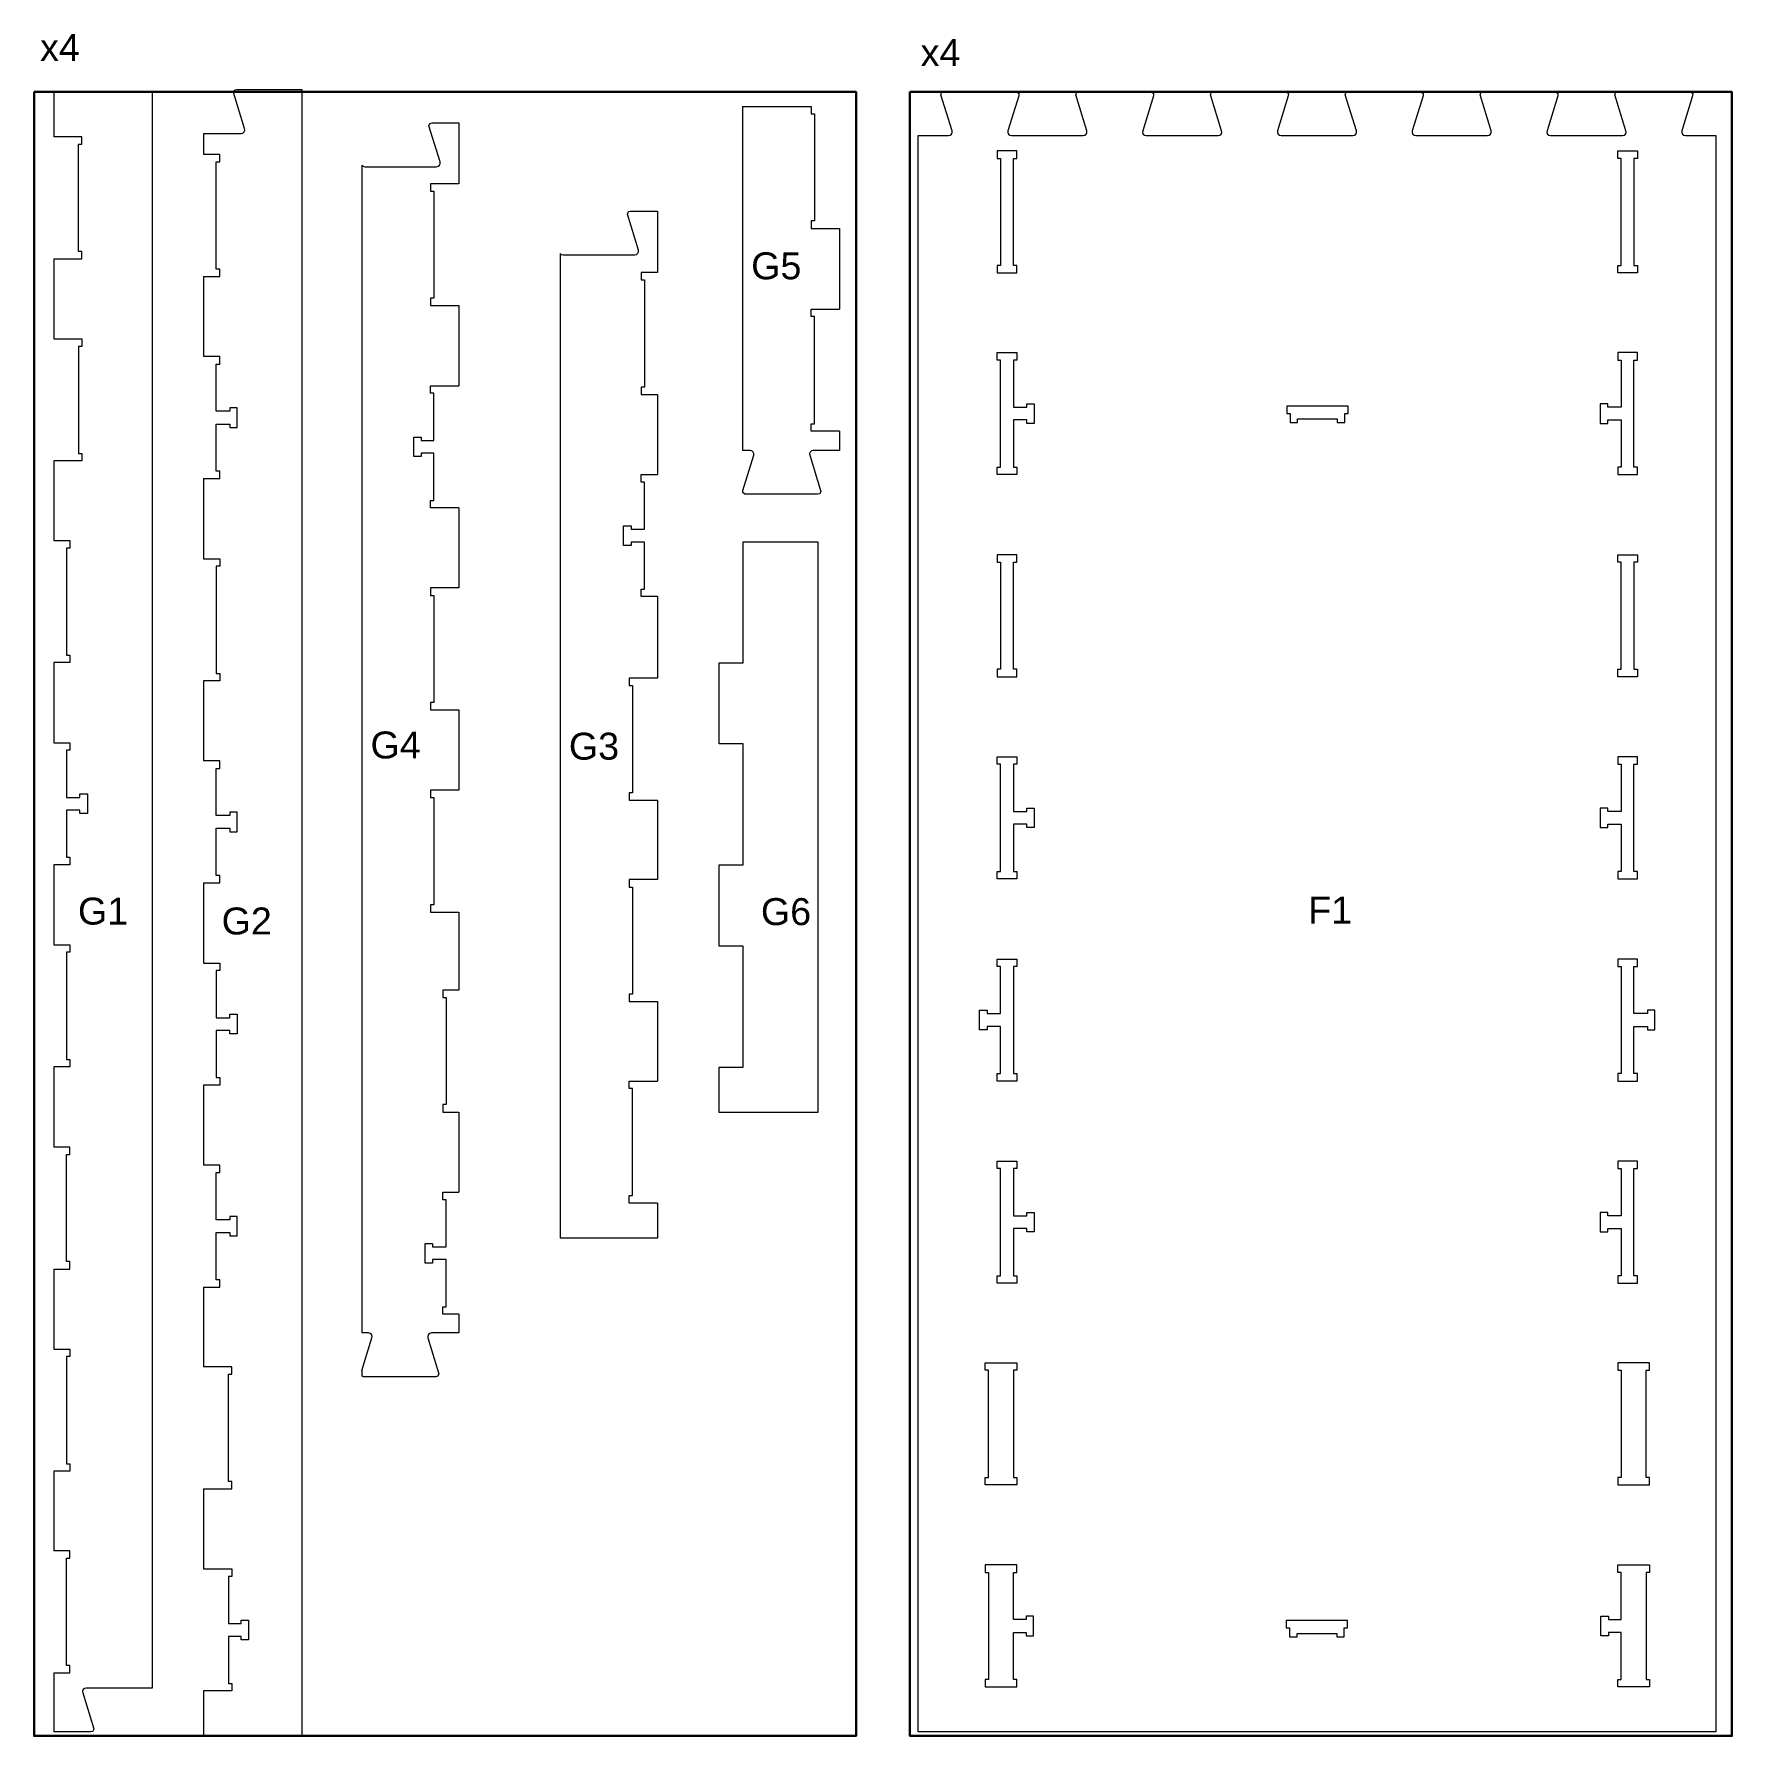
# Model space of a CAD drawing. Header units: millimetres. Extents: x 47343 to 66013, y -73719 to -63321.
# Drawn here: x 63494 to 66013, y -68482 to -65956 of the extents above; entities that cross this region are included whole.
import ezdxf

# ---------------------------------------------------------------- set-up
doc = ezdxf.new("R2010")
doc.units = ezdxf.units.MM
doc.header["$MEASUREMENT"] = 0
doc.layers.add('PLY BOARDS', color=1, linetype='CONTINUOUS', lineweight=30)
doc.layers.add('SHEETS', color=7, linetype='CONTINUOUS', lineweight=5)

msp = doc.modelspace()

# ---------------------------------------------------------------- linework, layer by layer
at = {"layer": 'PLY BOARDS'}
for points in [[(63493.8, -66042.2), (64713.8, -66042.2), (64713.8, -68482.2), (63493.8, -68482.2)], [(64793.5, -66042.2), (66013.5, -66042.2), (66013.5, -68482.2), (64793.5, -68482.2)]]:
    msp.add_lwpolyline(points, close=True, dxfattribs=at)
at = {"layer": 'SHEETS'}
for p, q in [((63523, -66042.2), (63523, -66108.9)), ((63669, -66042.2), (63669, -68411.2)), ((63789.9, -66043.4), (63791.5, -66039.7)), ((63806.3, -66096.8), (63789.9, -66043.4)), ((63791.5, -66039.7), (63794.6, -66038.9)), ((63794.6, -66038.9), (63891.3, -66038.9)), ((63891.3, -66038.9), (63891.3, -68482.2)), ((64545.2, -66063.8), (64647.2, -66063.8)), ((64545.2, -66063.8), (64545.2, -66574.5)), ((63805.5, -66101.7), (63806.5, -66099.4)), ((63806.5, -66099.4), (63806.3, -66096.8)), ((64079.9, -66092.8), (64081.4, -66089.1)), ((64096.3, -66146.2), (64079.9, -66092.8)), ((64081.4, -66089.1), (64084.6, -66088.3)), ((64084.6, -66088.3), (64124.3, -66088.3)), ((64124.3, -66088.3), (64124.3, -66178.5)), ((63745.3, -66103.9), (63801.1, -66103.9)), ((63745.3, -66103.9), (63745.3, -66135.2)), ((63801.1, -66103.9), (63803.5, -66103.3)), ((63803.5, -66103.3), (63805.5, -66101.7)), ((64095.5, -66151.1), (64096.5, -66148.8)), ((64096.5, -66148.8), (64096.3, -66146.2)), ((63980.3, -66151.2), (63982.1, -66152.7)), ((63980.3, -66151.2), (63980.3, -67884.1)), ((63982.1, -66152.7), (63984.6, -66153.3)), ((63984.6, -66153.3), (64091.1, -66153.3)), ((64091.1, -66153.3), (64093.5, -66152.7)), ((64093.5, -66152.7), (64095.5, -66151.1)), ((64418.8, -66219.1), (64418.8, -66310.3)), ((64689.2, -66244.8), (64689.2, -66364.7)), ((63523, -66289.9), (63523, -66408.9)), ((64274.8, -66282), (64274.8, -67743.5)), ((63745.3, -66316.2), (63745.3, -66435.2)), ((64124.3, -66359.5), (64124.3, -66478.5)), ((64418.8, -66491.3), (64418.8, -66610.3)), ((64689.2, -66545.7), (64689.2, -66574.5)), ((64556.7, -66574.5), (64545.2, -66574.5)), ((64559.1, -66575.1), (64556.7, -66574.5)), ((64561.1, -66576.7), (64559.1, -66575.1)), ((64562.1, -66579.1), (64561.1, -66576.7)), ((64561.9, -66581.6), (64562.1, -66579.1)), ((64645.8, -66576.7), (64644.8, -66579.1)), ((64644.8, -66579.1), (64644.9, -66581.6)), ((64647.7, -66575.1), (64645.8, -66576.7)), ((64650.2, -66574.5), (64647.7, -66575.1)), ((64689.2, -66574.5), (64650.2, -66574.5)), ((63523, -66589.9), (63523, -66708.2)), ((64545.9, -66633.6), (64561.9, -66581.6)), ((64644.9, -66581.6), (64661.4, -66635.1)), ((63745.3, -66616.2), (63745.3, -66735.2)), ((64545.7, -66636.9), (64545.9, -66633.6)), ((64548.8, -66639.5), (64545.7, -66636.9)), ((64656.6, -66639.5), (64548.8, -66639.5)), ((64659.8, -66638.7), (64656.6, -66639.5)), ((64661.4, -66635.1), (64659.8, -66638.7)), ((64124.3, -66659.5), (64124.3, -66778.5)), ((64546.3, -66889.5), (64546.3, -66710)), ((64546.3, -66710), (64657.1, -66710)), ((64657.1, -66710), (64657.1, -67557)), ((64418.8, -66791.3), (64418.8, -66912.3)), ((63523, -66889.2), (63523, -67008.2)), ((64510.3, -67010), (64510.3, -66889.5)), ((64510.3, -66889.5), (64546.3, -66889.5)), ((63745.3, -66916.2), (63745.3, -67035.2)), ((64124.3, -66959.5), (64124.3, -67078.5)), ((64546.3, -67010), (64510.3, -67010)), ((64546.3, -67189.5), (64546.3, -67010)), ((63573, -67084.2), (63573, -67113.2)), ((64418.8, -67093.3), (64418.8, -67211.3)), ((63523, -67189.2), (63523, -67308.2)), ((64510.3, -67189.5), (64546.3, -67189.5)), ((64510.3, -67310), (64510.3, -67189.5)), ((63745.3, -67216.2), (63745.3, -67335.2)), ((64124.3, -67259.5), (64124.3, -67375.3)), ((64546.3, -67310), (64510.3, -67310)), ((64546.3, -67489.5), (64546.3, -67310)), ((64418.8, -67392.3), (64418.8, -67510.3)), ((63523, -67489.2), (63523, -67608.2)), ((64510.3, -67489.5), (64546.3, -67489.5)), ((64510.3, -67557), (64510.3, -67489.5)), ((63745.3, -67516.2), (63745.3, -67635.2)), ((64124.3, -67556.3), (64124.3, -67675.3)), ((64657.1, -67557), (64510.3, -67557)), ((64418.8, -67691.3), (64418.8, -67743.5)), ((63523, -67789.2), (63523, -67908.2)), ((63745.3, -67816.2), (63745.3, -67934.4)), ((64124.3, -67856.3), (64124.3, -67884.1)), ((63990, -67884.1), (63980.3, -67884.1)), ((63980.3, -67939.8), (63995.3, -67891.2)), ((63992.5, -67884.7), (63990, -67884.1)), ((63994.4, -67886.3), (63992.5, -67884.7)), ((63995.4, -67888.7), (63994.4, -67886.3)), ((63995.3, -67891.2), (63995.4, -67888.7)), ((64079.1, -67886.3), (64078.1, -67888.7)), ((64078.1, -67888.7), (64078.3, -67891.2)), ((64078.3, -67891.2), (64094.7, -67944.7)), ((64081.1, -67884.7), (64079.1, -67886.3)), ((64083.5, -67884.1), (64081.1, -67884.7)), ((64124.3, -67884.1), (64083.5, -67884.1)), ((63980.3, -67939.8), (63980.3, -67947.6)), ((63982.1, -67949.1), (63980.3, -67947.6)), ((64090, -67949.1), (63982.1, -67949.1)), ((64093.2, -67948.4), (64090, -67949.1)), ((64094.7, -67944.7), (64093.2, -67948.4)), ((63523, -68089.2), (63523, -68207.4)), ((63745.3, -68115.4), (63745.3, -68234.4)), ((63523, -68388.4), (63523, -68476.2)), ((63745.3, -68415.4), (63745.3, -68482.2)), ((63891.3, -68482.2), (63745.3, -68482.2))]:
    msp.add_line(p, q, dxfattribs=at)
for points in [[(63523, -66042.2), (63669, -66042.2)], [(64647.2, -66063.8), (64647.2, -66074.8), (64652.2, -66074.8), (64652.2, -66233.8), (64647.2, -66233.8), (64647.2, -66244.8), (64689.2, -66244.8)], [(63523, -66289.9), (63565, -66289.9), (63565, -66278.9), (63560, -66278.9), (63560, -66119.9), (63565, -66119.9), (63565, -66108.9), (63523, -66108.9)], [(63745.3, -66316.2), (63769.3, -66316.2), (63769.3, -66305.2), (63764.3, -66305.2), (63764.3, -66146.2), (63769.3, -66146.2), (63769.3, -66135.2), (63745.3, -66135.2)], [(64124.3, -66178.5), (64082.3, -66178.5), (64082.3, -66189.5), (64087.3, -66189.5), (64087.3, -66348.5), (64082.3, -66348.5), (64082.3, -66359.5), (64124.3, -66359.5)], [(64274.8, -66282), (64276.5, -66283.5), (64279, -66284.1), (64385.5, -66284.1), (64388, -66283.5), (64389.9, -66281.8), (64390.9, -66279.5), (64390.7, -66277), (64374.3, -66223.5), (64375.9, -66219.8), (64379.1, -66219.1), (64418.8, -66219.1)], [(64418.8, -66310.3), (64394.8, -66310.3), (64394.8, -66321.3), (64399.8, -66321.3), (64399.8, -66480.3), (64394.8, -66480.3), (64394.8, -66491.3), (64418.8, -66491.3)], [(64652.2, -66464.7), (64652.2, -66375.7), (64647.2, -66375.7), (64647.2, -66364.7), (64689.2, -66364.7)], [(63523, -66408.9), (63565, -66408.9), (63565, -66419.9), (63560, -66419.9), (63560, -66578.9), (63565, -66578.9), (63565, -66589.9), (63523, -66589.9)], [(63745.3, -66616.2), (63769.3, -66616.2), (63769.3, -66605.2), (63764.3, -66605.2), (63764.3, -66535.2), (63784.3, -66535.2), (63784.3, -66540.2), (63795.3, -66540.2), (63795.3, -66511.2), (63784.3, -66511.2), (63784.3, -66516.2), (63764.3, -66516.2), (63764.3, -66446.2), (63769.3, -66446.2), (63769.3, -66435.2), (63745.3, -66435.2)], [(64689.2, -66545.7), (64647.2, -66545.7), (64647.2, -66534.7), (64652.2, -66534.7), (64652.2, -66464.7)], [(64124.3, -66659.5), (64082.3, -66659.5), (64082.3, -66648.5), (64087.3, -66648.5), (64087.3, -66578.5), (64068.3, -66578.5), (64068.3, -66583.5), (64057.3, -66583.5), (64057.3, -66554.5), (64068.3, -66554.5), (64068.3, -66559.5), (64087.3, -66559.5), (64087.3, -66489.5), (64082.3, -66489.5), (64082.3, -66478.5), (64124.3, -66478.5)], [(64418.8, -66791.3), (64394.8, -66791.3), (64394.8, -66780.3), (64399.8, -66780.3), (64399.8, -66710.3), (64379.8, -66710.3), (64379.8, -66715.3), (64368.8, -66715.3), (64368.8, -66686.3), (64379.8, -66686.3), (64379.8, -66691.3), (64399.8, -66691.3), (64399.8, -66621.3), (64394.8, -66621.3), (64394.8, -66610.3), (64418.8, -66610.3)], [(63523, -66708.2), (63547, -66708.2), (63547, -66719.2), (63542, -66719.2), (63542, -66878.2), (63547, -66878.2), (63547, -66889.2), (63523, -66889.2)], [(63745.3, -66735.2), (63769.3, -66735.2), (63769.3, -66746.2), (63764.3, -66746.2), (63764.3, -66905.2), (63769.3, -66905.2), (63769.3, -66916.2), (63745.3, -66916.2)], [(64124.3, -66778.5), (64082.3, -66778.5), (64082.3, -66789.5), (64087.3, -66789.5), (64087.3, -66948.5), (64082.3, -66948.5), (64082.3, -66959.5), (64124.3, -66959.5)], [(64418.8, -66912.3), (64376.8, -66912.3), (64376.8, -66923.3), (64381.8, -66923.3), (64381.8, -67082.3), (64376.8, -67082.3), (64376.8, -67093.3), (64418.8, -67093.3)], [(63523, -67008.2), (63547, -67008.2), (63547, -67019.2), (63542, -67019.2), (63542, -67089.2), (63562, -67089.2), (63562, -67084.2), (63573, -67084.2)], [(63745.3, -67216.2), (63769.3, -67216.2), (63769.3, -67205.2), (63764.3, -67205.2), (63764.3, -67135.2), (63784.3, -67135.2), (63784.3, -67140.2), (63795.3, -67140.2), (63795.3, -67111.2), (63784.3, -67111.2), (63784.3, -67116.2), (63764.3, -67116.2), (63764.3, -67046.2), (63769.3, -67046.2), (63769.3, -67035.2), (63745.3, -67035.2)], [(64124.3, -67078.5), (64082.3, -67078.5), (64082.3, -67089.5), (64087.3, -67089.5), (64087.3, -67248.5), (64082.3, -67248.5), (64082.3, -67259.5), (64124.3, -67259.5)], [(63573, -67113.2), (63562, -67113.2), (63562, -67108.2), (63542, -67108.2), (63542, -67178.2), (63547, -67178.2), (63547, -67189.2), (63523, -67189.2)], [(64418.8, -67211.3), (64376.8, -67211.3), (64376.8, -67222.3), (64381.8, -67222.3), (64381.8, -67381.3), (64376.8, -67381.3), (64376.8, -67392.3), (64418.8, -67392.3)], [(63523, -67308.2), (63547, -67308.2), (63547, -67319.2), (63542, -67319.2), (63542, -67478.2), (63547, -67478.2), (63547, -67489.2), (63523, -67489.2)], [(63745.3, -67335.2), (63769.3, -67335.2), (63769.3, -67346.2), (63764.3, -67346.2), (63764.3, -67416.2), (63784.3, -67416.2), (63784.3, -67411.2), (63795.3, -67411.2), (63795.3, -67440.2), (63784.3, -67440.2), (63784.3, -67435.2), (63764.3, -67435.2), (63764.3, -67505.2), (63769.3, -67505.2), (63769.3, -67516.2), (63745.3, -67516.2)], [(64124.3, -67375.3), (64100.3, -67375.3), (64100.3, -67386.3), (64105.3, -67386.3), (64105.3, -67545.3), (64100.3, -67545.3), (64100.3, -67556.3), (64124.3, -67556.3)], [(64381.8, -67610.3), (64381.8, -67521.3), (64376.8, -67521.3), (64376.8, -67510.3), (64418.8, -67510.3)], [(63523, -67789.2), (63547, -67789.2), (63547, -67778.2), (63542, -67778.2), (63542, -67619.2), (63547, -67619.2), (63547, -67608.2), (63523, -67608.2)], [(64418.8, -67691.3), (64376.8, -67691.3), (64376.8, -67680.3), (64381.8, -67680.3), (64381.8, -67610.3)], [(63745.3, -67816.2), (63769.3, -67816.2), (63769.3, -67805.2), (63764.3, -67805.2), (63764.3, -67735.2), (63784.3, -67735.2), (63784.3, -67740.2), (63795.3, -67740.2), (63795.3, -67711.2), (63784.3, -67711.2), (63784.3, -67716.2), (63764.3, -67716.2), (63764.3, -67646.2), (63769.3, -67646.2), (63769.3, -67635.2), (63745.3, -67635.2)], [(64124.3, -67856.3), (64100.3, -67856.3), (64100.3, -67845.3), (64105.3, -67845.3), (64105.3, -67775.3), (64085.3, -67775.3), (64085.3, -67780.3), (64074.3, -67780.3), (64074.3, -67751.3), (64085.3, -67751.3), (64085.3, -67756.3), (64105.3, -67756.3), (64105.3, -67686.3), (64100.3, -67686.3), (64100.3, -67675.3), (64124.3, -67675.3)], [(64418.8, -67743.5), (64274.8, -67743.5)], [(63523, -67908.2), (63547, -67908.2), (63547, -67919.2), (63542, -67919.2), (63542, -68078.2), (63547, -68078.2), (63547, -68089.2), (63523, -68089.2)], [(63745.3, -68115.4), (63787.3, -68115.4), (63787.3, -68104.4), (63782.3, -68104.4), (63782.3, -67945.4), (63787.3, -67945.4), (63787.3, -67934.4), (63745.3, -67934.4)], [(63523, -68388.4), (63547, -68388.4), (63547, -68377.4), (63542, -68377.4), (63542, -68218.4), (63547, -68218.4), (63547, -68207.4), (63523, -68207.4)], [(63745.3, -68234.4), (63787.3, -68234.4), (63787.3, -68245.4), (63782.3, -68245.4), (63782.3, -68315.4), (63801.3, -68315.4), (63801.3, -68310.4), (63812.3, -68310.4), (63812.3, -68339.4), (63801.3, -68339.4), (63801.3, -68334.4), (63782.3, -68334.4), (63782.3, -68404.4), (63787.3, -68404.4), (63787.3, -68415.4), (63745.3, -68415.4)], [(63669, -68411.2), (63571.3, -68411.2), (63568.8, -68411.8), (63566.9, -68413.4), (63565.9, -68415.7), (63566, -68418.3), (63582.5, -68471.7), (63580.9, -68475.4), (63577.7, -68476.2), (63523, -68476.2)]]:
    msp.add_lwpolyline(points, dxfattribs=at)
for points in [[(65752.3, -66042.2), (65755.3, -66044.8), (65755.1, -66048), (65739.1, -66100.1), (65738.9, -66102.6), (65739.9, -66105), (65741.9, -66106.6), (65744.3, -66107.2), (65850.9, -66107.2), (65853.3, -66106.6), (65855.3, -66105), (65856.3, -66102.6), (65856.1, -66100.1), (65839.6, -66046.6), (65841.2, -66042.9), (65844.4, -66042.2), (65952.3, -66042.2), (65955.3, -66044.8), (65955.1, -66048), (65939.1, -66100.1), (65938.9, -66102.6), (65939.9, -66105), (65941.9, -66106.6), (65944.3, -66107.2), (65989.3, -66107.2), (65989.3, -68476.2), (64805.8, -68476.2), (64805.8, -66107.2), (64850.9, -66107.2), (64853.3, -66106.6), (64855.3, -66105), (64856.3, -66102.6), (64856.1, -66100.1), (64839.6, -66046.6), (64841.2, -66042.9), (64844.4, -66042.2), (64952.3, -66042.2), (64955.3, -66044.8), (64955.1, -66048), (64939.1, -66100.1), (64938.9, -66102.6), (64939.9, -66105), (64941.9, -66106.6), (64944.3, -66107.2), (65050.9, -66107.2), (65053.3, -66106.6), (65055.3, -66105), (65056.3, -66102.6), (65056.1, -66100.1), (65039.6, -66046.6), (65041.2, -66042.9), (65044.4, -66042.2), (65152.3, -66042.2), (65155.3, -66044.8), (65155.1, -66048), (65139.1, -66100.1), (65138.9, -66102.6), (65139.9, -66105), (65141.9, -66106.6), (65144.3, -66107.2), (65250.9, -66107.2), (65253.3, -66106.6), (65255.3, -66105), (65256.3, -66102.6), (65256.1, -66100.1), (65239.6, -66046.6), (65241.2, -66042.9), (65244.4, -66042.2), (65352.3, -66042.2), (65355.3, -66044.8), (65355.1, -66048), (65339.1, -66100.1), (65338.9, -66102.6), (65339.9, -66105), (65341.9, -66106.6), (65344.3, -66107.2), (65450.9, -66107.2), (65453.3, -66106.6), (65455.3, -66105), (65456.3, -66102.6), (65456.1, -66100.1), (65439.6, -66046.6), (65441.2, -66042.9), (65444.4, -66042.2), (65552.3, -66042.2), (65555.3, -66044.8), (65555.1, -66048), (65539.1, -66100.1), (65538.9, -66102.6), (65539.9, -66105), (65541.9, -66106.6), (65544.3, -66107.2), (65650.9, -66107.2), (65653.3, -66106.6), (65655.3, -66105), (65656.3, -66102.6), (65656.1, -66100.1), (65639.6, -66046.6), (65641.2, -66042.9), (65644.4, -66042.2)], [(64952.1, -66129.9), (64923.1, -66129.9), (64923.1, -66140.9), (64928.1, -66140.9), (64928.1, -66299.9), (64923.1, -66299.9), (64923.1, -66310.9), (64952.1, -66310.9), (64952.1, -66299.9), (64947.1, -66299.9), (64947.1, -66140.9), (64952.1, -66140.9)], [(65844.1, -66129.9), (65873.1, -66129.9), (65873.1, -66140.9), (65868.1, -66140.9), (65868.1, -66299.9), (65873.1, -66299.9), (65873.1, -66310.9), (65844.1, -66310.9), (65844.1, -66299.9), (65849.1, -66299.9), (65849.1, -66140.9), (65844.1, -66140.9)], [(64952.1, -66610.2), (64923.1, -66610.2), (64923.1, -66599.2), (64928.1, -66599.2), (64928.1, -66440.2), (64923.1, -66440.2), (64923.1, -66429.2), (64952.1, -66429.2), (64952.1, -66440.2), (64947.1, -66440.2), (64947.1, -66510.2), (64967.1, -66510.2), (64967.1, -66505.2), (64978.1, -66505.2), (64978.1, -66534.2), (64967.1, -66534.2), (64967.1, -66529.2), (64947.1, -66529.2), (64947.1, -66599.2), (64952.1, -66599.2)], [(65844.1, -66610.2), (65873.1, -66610.2), (65873.1, -66599.2), (65868.1, -66599.2), (65868.1, -66440.2), (65873.1, -66440.2), (65873.1, -66429.2), (65844.1, -66429.2), (65844.1, -66440.2), (65849.1, -66440.2), (65849.1, -66510.2), (65829.1, -66510.2), (65829.1, -66505.2), (65818.1, -66505.2), (65818.1, -66534.2), (65829.1, -66534.2), (65829.1, -66529.2), (65849.1, -66529.2), (65849.1, -66599.2), (65844.1, -66599.2)], [(65443.8, -66508.7), (65352.8, -66508.7), (65352.8, -66519.7), (65357.8, -66519.7), (65357.8, -66532.7), (65368.8, -66532.7), (65368.8, -66527.7), (65427.8, -66527.7), (65427.8, -66532.7), (65438.8, -66532.7), (65438.8, -66519.7), (65443.8, -66519.7)], [(64952.1, -66729.2), (64923.1, -66729.2), (64923.1, -66740.2), (64928.1, -66740.2), (64928.1, -66899.2), (64923.1, -66899.2), (64923.1, -66910.2), (64952.1, -66910.2), (64952.1, -66899.2), (64947.1, -66899.2), (64947.1, -66740.2), (64952.1, -66740.2)], [(65844.1, -66729.2), (65873.1, -66729.2), (65873.1, -66740.2), (65868.1, -66740.2), (65868.1, -66899.2), (65873.1, -66899.2), (65873.1, -66910.2), (65844.1, -66910.2), (65844.1, -66899.2), (65849.1, -66899.2), (65849.1, -66740.2), (65844.1, -66740.2)], [(64952.1, -67210.2), (64923.1, -67210.2), (64923.1, -67199.2), (64928.1, -67199.2), (64928.1, -67040.2), (64923.1, -67040.2), (64923.1, -67029.2), (64952.1, -67029.2), (64952.1, -67040.2), (64947.1, -67040.2), (64947.1, -67110.2), (64967.1, -67110.2), (64967.1, -67105.2), (64978.1, -67105.2), (64978.1, -67134.2), (64967.1, -67134.2), (64967.1, -67129.2), (64947.1, -67129.2), (64947.1, -67199.2), (64952.1, -67199.2)], [(65844.1, -67210.2), (65873.1, -67210.2), (65873.1, -67199.2), (65868.1, -67199.2), (65868.1, -67040.2), (65873.1, -67040.2), (65873.1, -67029.2), (65844.1, -67029.2), (65844.1, -67040.2), (65849.1, -67040.2), (65849.1, -67110.2), (65829.1, -67110.2), (65829.1, -67105.2), (65818.1, -67105.2), (65818.1, -67134.2), (65829.1, -67134.2), (65829.1, -67129.2), (65849.1, -67129.2), (65849.1, -67199.2), (65844.1, -67199.2)], [(64923.1, -67329.2), (64952.1, -67329.2), (64952.1, -67340.2), (64947.1, -67340.2), (64947.1, -67499.2), (64952.1, -67499.2), (64952.1, -67510.2), (64923.1, -67510.2), (64923.1, -67499.2), (64928.1, -67499.2), (64928.1, -67429.2), (64908.1, -67429.2), (64908.1, -67434.2), (64897.1, -67434.2), (64897.1, -67405.2), (64908.1, -67405.2), (64908.1, -67410.2), (64928.1, -67410.2), (64928.1, -67340.2), (64923.1, -67340.2)], [(65873.1, -67329.2), (65844.1, -67329.2), (65844.1, -67340.2), (65849.1, -67340.2), (65849.1, -67499.2), (65844.1, -67499.2), (65844.1, -67510.2), (65873.1, -67510.2), (65873.1, -67499.2), (65868.1, -67499.2), (65868.1, -67429.2), (65888.1, -67429.2), (65888.1, -67434.2), (65899.1, -67434.2), (65899.1, -67405.2), (65888.1, -67405.2), (65888.1, -67410.2), (65868.1, -67410.2), (65868.1, -67340.2), (65873.1, -67340.2)], [(64952.1, -67810.2), (64923.1, -67810.2), (64923.1, -67799.2), (64928.1, -67799.2), (64928.1, -67640.2), (64923.1, -67640.2), (64923.1, -67629.2), (64952.1, -67629.2), (64952.1, -67640.2), (64947.1, -67640.2), (64947.1, -67710.2), (64967.1, -67710.2), (64967.1, -67705.2), (64978.1, -67705.2), (64978.1, -67734.2), (64967.1, -67734.2), (64967.1, -67729.2), (64947.1, -67729.2), (64947.1, -67799.2), (64952.1, -67799.2)], [(65844.1, -67810.2), (65873.1, -67810.2), (65873.1, -67799.2), (65868.1, -67799.2), (65868.1, -67640.2), (65873.1, -67640.2), (65873.1, -67629.2), (65844.1, -67629.2), (65844.1, -67640.2), (65849.1, -67640.2), (65849.1, -67710.2), (65829.1, -67710.2), (65829.1, -67705.2), (65818.1, -67705.2), (65818.1, -67734.2), (65829.1, -67734.2), (65829.1, -67729.2), (65849.1, -67729.2), (65849.1, -67799.2), (65844.1, -67799.2)], [(64952.1, -67928.4), (64952.1, -67939.4), (64947.1, -67939.4), (64947.1, -68098.4), (64952.1, -68098.4), (64952.1, -68109.4), (64905.1, -68109.4), (64905.1, -68098.4), (64910.1, -68098.4), (64910.1, -67939.4), (64905.1, -67939.4), (64905.1, -67928.4)], [(65844.1, -67928.4), (65844.1, -67939.4), (65849.1, -67939.4), (65849.1, -68098.4), (65844.1, -68098.4), (65844.1, -68109.4), (65891.1, -68109.4), (65891.1, -68098.4), (65886.1, -68098.4), (65886.1, -67939.4), (65891.1, -67939.4), (65891.1, -67928.4)], [(64952.1, -68228.4), (64905.1, -68228.4), (64905.1, -68239.4), (64910.1, -68239.4), (64910.1, -68398.4), (64905.1, -68398.4), (64905.1, -68409.4), (64952.1, -68409.4), (64952.1, -68398.4), (64947.1, -68398.4), (64947.1, -68328.4), (64966.1, -68328.4), (64966.1, -68333.4), (64977.1, -68333.4), (64977.1, -68304.4), (64966.1, -68304.4), (64966.1, -68309.4), (64947.1, -68309.4), (64947.1, -68239.4), (64952.1, -68239.4)], [(65844.1, -68228.4), (65891.1, -68228.4), (65891.1, -68239.4), (65886.1, -68239.4), (65886.1, -68398.4), (65891.1, -68398.4), (65891.1, -68409.4), (65844.1, -68409.4), (65844.1, -68398.4), (65849.1, -68398.4), (65849.1, -68328.4), (65830.1, -68328.4), (65830.1, -68333.4), (65819.1, -68333.4), (65819.1, -68304.4), (65830.1, -68304.4), (65830.1, -68309.4), (65849.1, -68309.4), (65849.1, -68239.4), (65844.1, -68239.4)], [(65443.1, -68310.9), (65352.1, -68310.9), (65352.1, -68321.9), (65357.1, -68321.9), (65357.1, -68334.9), (65368.1, -68334.9), (65368.1, -68329.9), (65427.1, -68329.9), (65427.1, -68334.9), (65438.1, -68334.9), (65438.1, -68321.9), (65443.1, -68321.9)]]:
    msp.add_lwpolyline(points, close=True, dxfattribs=at)

# ---------------------------------------------------------------- texts
at = {"layer": 'PLY BOARDS', "char_height": 40, "width": 303.373, "attachment_point": 1}
for insert in [(63502.8, -65956.4), (64809.5, -65964)]:
    msp.add_mtext('{\\fArial|b0|i0|c0|p34;x4}', dxfattribs=dict(at, insert=insert))
at = {"layer": 'SHEETS', "char_height": 40, "width": 303.373, "attachment_point": 1}
for s, insert in [('{\\fArial|b0|i0|c0|p34;G5}', (64558, -66280.4)), ('{\\fArial|b0|i0|c0|p34;G4}', (63993.1, -66991.5)), ('{\\fArial|b0|i0|c0|p34;G3}', (64287.5, -66993.3)), ('{\\fArial|b0|i0|c0|p34;G1}', (63559, -67238)), ('{\\fArial|b0|i0|c0|p34;G2}', (63772.2, -67252.7)), ('{\\fArial|b0|i0|c0|p34;G6}', (64572.5, -67238.8)), ('{\\fArial|b0|i0|c0|p34;F1}', (65384.6, -67236.5))]:
    msp.add_mtext(s, dxfattribs=dict(at, insert=insert))

doc.saveas('drawing.dxf')
